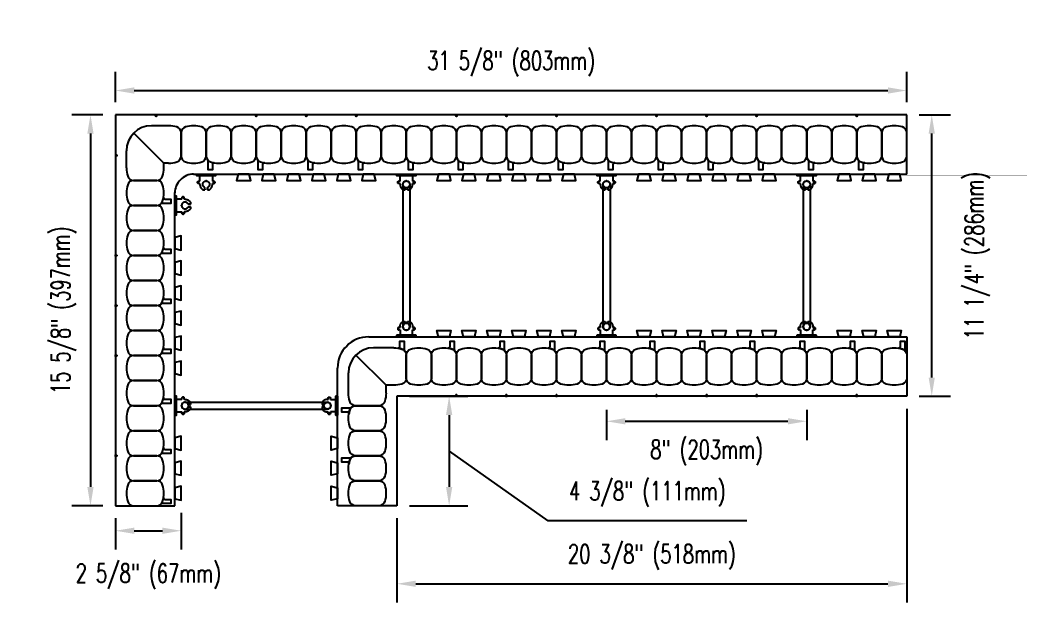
# Model space of a CAD drawing. Header units: inches. Extents: x 156.2 to 196.2, y 143 to 187.5.
# Drawn here: x 156.2 to 196.2, y 142.97 to 166.95 of the extents above; entities that cross this region are included whole.
import ezdxf

# ---------------------------------------------------------------- set-up
doc = ezdxf.new("R2010")
doc.units = ezdxf.units.IN
doc.header["$MEASUREMENT"] = 0
for name, color, linetype in [('line25', 2, 'Continuous'), ('LINE50', 5, 'Continuous'), ('LINE9', 9, 'Continuous'), ('TEXT', 4, 'Continuous')]:
    doc.layers.add(name, color=color, linetype=linetype)
doc.styles.add('DIM', font='romans.shx', dxfattribs={"width": 0.7})
doc.dimstyles.new('ext_8', dxfattribs={"dimscale": 8, "dimtxt": 0.09375, "dimasz": 0.09375, "dimexe": 0.09375, "dimexo": 0.0625, "dimgap": 0.0625, "dimtad": 1, "dimdec": 1, "dimzin": 3, "dimdsep": 46, "dimlunit": 4, "dimtxsty": 'DIM', "dimcen": 0.09, "dimdle": 0.09375, "dimclrt": 4, "dimadec": 0, "dimazin": 0, "dimtfac": 1, "dimtdec": 1, "dimtmove": 2, "dimatfit": 3, "dimfxl": 0, "dimfrac": 2, "dimtolj": 1, "dimtzin": 0, "dimarcsym": 0})

# ---------------------------------------------------------------- blocks, each defined once
blk = doc.blocks.new('WEB_CENTRE_TOP')
for p, q in [((-0.141, 5.688), (-0.141, 0)), ((0.141, 5.688), (0.141, 0))]:
    blk.add_line(p, q)
for centre in [(0, 5.688), (0, 0)]:
    blk.add_circle(centre, 0.141)
blk = doc.blocks.new('*D17')
at = {"layer": 'Defpoints', "color": 0}
for p in [(191.636, 164.132), (160.011, 163.163), (191.636, 163.163)]:
    blk.add_point(p, dxfattribs=at)
at = {"layer": 'TEXT', "color": 0, "lineweight": -2}
for p, q in [((160.011, 163.663), (160.011, 164.882)), ((191.636, 163.663), (191.636, 164.882)), ((160.761, 164.132), (190.886, 164.132))]:
    blk.add_line(p, q, dxfattribs=at)
at = {"layer": 'TEXT', "color": 0}
for points in [[(160.761, 164.257), (160.761, 164.007), (160.011, 164.132)], [(190.886, 164.257), (190.886, 164.007), (191.636, 164.132)]]:
    blk.add_solid(points, dxfattribs=at)
at = {"layer": 'TEXT', "color": 4, "insert": (175.824, 165.204), "char_height": 0.75, "attachment_point": 5, "style": 'DIM'}
blk.add_mtext('\\A1;31 5/8" (803mm)', dxfattribs=at)
blk = doc.blocks.new('*D16')
at = {"layer": 'Defpoints', "color": 0}
for p in [(179.636, 151.867), (187.636, 151.867), (187.636, 150.914)]:
    blk.add_point(p, dxfattribs=at)
at = {"layer": 'TEXT', "color": 0, "lineweight": -2}
for p, q in [((179.636, 151.367), (179.636, 150.164)), ((187.636, 151.367), (187.636, 150.164)), ((180.386, 150.914), (186.886, 150.914))]:
    blk.add_line(p, q, dxfattribs=at)
at = {"layer": 'TEXT', "color": 0}
for points in [[(180.386, 151.039), (180.386, 150.789), (179.636, 150.914)], [(186.886, 151.039), (186.886, 150.789), (187.636, 150.914)]]:
    blk.add_solid(points, dxfattribs=at)
at = {"layer": 'TEXT', "color": 4, "insert": (183.636, 149.664), "char_height": 0.75, "attachment_point": 5, "style": 'DIM'}
blk.add_mtext('\\A1;8" (203mm)', dxfattribs=at)
blk = doc.blocks.new('*D18')
at = {"layer": 'Defpoints', "color": 0}
for p in [(162.636, 147.757), (160.011, 147.538), (162.636, 146.54)]:
    blk.add_point(p, dxfattribs=at)
at = {"layer": 'TEXT', "color": 0, "lineweight": -2}
for p, q in [((162.636, 147.257), (162.636, 145.79)), ((160.011, 147.038), (160.011, 145.79)), ((160.761, 146.54), (161.886, 146.54))]:
    blk.add_line(p, q, dxfattribs=at)
at = {"layer": 'TEXT', "color": 0}
for points in [[(160.761, 146.665), (160.761, 146.415), (160.011, 146.54)], [(161.886, 146.665), (161.886, 146.415), (162.636, 146.54)]]:
    blk.add_solid(points, dxfattribs=at)
at = {"layer": 'TEXT', "color": 4, "insert": (161.324, 144.719), "char_height": 0.75, "attachment_point": 5, "style": 'DIM'}
blk.add_mtext('\\A1;2 5/8" (67mm) ', dxfattribs=at)
blk = doc.blocks.new('*D19')
at = {"layer": 'Defpoints', "color": 0}
for p in [(160.011, 163.163), (159.013, 147.538), (160.011, 147.538)]:
    blk.add_point(p, dxfattribs=at)
at = {"layer": 'TEXT', "color": 0, "lineweight": -2}
for p, q in [((159.511, 163.163), (158.263, 163.163)), ((159.013, 162.413), (159.013, 148.288)), ((159.511, 147.538), (158.263, 147.538))]:
    blk.add_line(p, q, dxfattribs=at)
at = {"layer": 'TEXT', "color": 0}
for points in [[(158.888, 162.413), (159.138, 162.413), (159.013, 163.163)], [(158.888, 148.288), (159.138, 148.288), (159.013, 147.538)]]:
    blk.add_solid(points, dxfattribs=at)
at = {"layer": 'TEXT', "color": 4, "insert": (157.942, 155.351), "char_height": 0.75, "attachment_point": 5, "rotation": 90, "style": 'DIM'}
blk.add_mtext('\\A1;15 5/8" (397mm)', dxfattribs=at)
blk = doc.blocks.new('*D20')
at = {"layer": 'Defpoints', "color": 0}
for p in [(191.636, 163.163), (192.635, 163.163), (191.636, 151.913)]:
    blk.add_point(p, dxfattribs=at)
at = {"layer": 'TEXT', "color": 0, "lineweight": -2}
for p, q in [((192.136, 163.163), (193.385, 163.163)), ((192.635, 152.663), (192.635, 162.413)), ((192.136, 151.913), (193.385, 151.913))]:
    blk.add_line(p, q, dxfattribs=at)
at = {"layer": 'TEXT', "color": 0}
for points in [[(192.51, 162.413), (192.76, 162.413), (192.635, 163.163)], [(192.51, 152.663), (192.76, 152.663), (192.635, 151.913)]]:
    blk.add_solid(points, dxfattribs=at)
at = {"layer": 'TEXT', "color": 4, "insert": (194.456, 157.538), "char_height": 0.75, "attachment_point": 5, "rotation": 90, "style": 'DIM'}
blk.add_mtext('\\A1;11 1/4" (286mm)', dxfattribs=at)
blk = doc.blocks.new('Connector')
blk.add_point((0.271, 0))
at = {"layer": 'LINE9'}
for p, q in [((0, 0.375), (0, -0.375)), ((0.062, -0.375), (0.062, 0.375)), ((0.281, 0.25), (0.062, 0.25))]:
    blk.add_line(p, q, dxfattribs=at)
for points, weights in [([(0.007, 0.375), (0.004, 0.375), (0, 0.375)], [1, 0.972587069138, 0.950305488115]), ([(0.327, 0.343), (0.308, 0.343), (0.281, 0.317), (0.281, 0.297)], [1, 0.85355339, 0.85355339, 1]), ([(0.328, 0.343), (0.327, 0.343), (0.327, 0.343)], [1, 0.70710678, 1]), ([(0.375, 0.297), (0.375, 0.317), (0.348, 0.343), (0.329, 0.343)], [1, 0.85355339, 0.85355339, 1]), ([(0.406, 0.25), (0.546, 0.25), (0.619, 0.131)], [0.958404415409, 0.794674173519, 0.864651571113]), ([(0.619, 0.052), (0.612, 0.049), (0.604, 0.049)], [0.83615024178, 0.892081430621, 1]), ([(0, -0.375), (0.004, -0.375), (0.007, -0.375)], [0.950305488115, 0.972587069138, 1]), ([(0.281, -0.297), (0.281, -0.317), (0.308, -0.343), (0.327, -0.343)], [1, 0.85355339, 0.85355339, 1]), ([(0.327, -0.343), (0.281, -0.343), (0.281, -0.297)], [1, 0.70710678, 1]), ([(0.329, -0.343), (0.348, -0.343), (0.375, -0.317), (0.375, -0.297)], [1, 0.85355339, 0.85355339, 1]), ([(0.375, -0.297), (0.375, -0.343), (0.329, -0.343)], [1, 0.70710678, 1]), ([(0.619, -0.131), (0.546, -0.25), (0.406, -0.25)], [0.864651574428, 0.794674169686, 0.958404415195]), ([(0.604, -0.049), (0.612, -0.049), (0.619, -0.052)], [1, 0.89208144177, 0.836150253337])]:
    blk.add_rational_spline(points, weights, degree=2, dxfattribs=at)
for points, degree in [([(0, 0.375), (0.002, 0.375), (0.005, 0.375), (0.007, 0.375)], 3), ([(0.007, 0.375), (0.021, 0.375), (0.051, 0.375), (0.062, 0.375), (0.062, 0.375)], 3), ([(0.281, 0.25), (0.281, 0.297)], 1), ([(0.327, 0.343), (0.327, 0.343), (0.328, 0.343), (0.328, 0.343)], 3), ([(0.328, 0.343), (0.329, 0.343), (0.329, 0.343), (0.329, 0.343)], 3), ([(0.375, 0.25), (0.375, 0.297)], 1), ([(0.406, 0.25), (0.375, 0.25)], 1), ([(0.406, 0.25), (0.406, 0.25)], 1), ([(0.406, 0.25), (0.406, 0.25)], 1), ([(0.406, 0.25), (0.406, 0.25)], 1), ([(0.406, 0.25), (0.406, 0.25)], 1), ([(0.406, 0.25), (0.406, 0.25)], 1), ([(0.406, 0.25), (0.406, 0.25)], 1), ([(0.406, 0.25), (0.406, 0.25)], 1), ([(0.406, 0.25), (0.406, 0.25)], 1), ([(0.406, 0.25), (0.406, 0.25)], 1), ([(0.406, 0.25), (0.406, 0.25)], 1), ([(0.406, 0.25), (0.406, 0.25)], 1), ([(0.406, 0.25), (0.406, 0.25)], 1), ([(0.406, 0.25), (0.406, 0.25)], 1), ([(0.406, 0.25), (0.406, 0.25)], 1), ([(0.406, 0.25), (0.406, 0.25)], 1), ([(0.406, 0.25), (0.406, 0.25)], 1), ([(0.406, 0.25), (0.406, 0.25)], 1), ([(0.406, 0.25), (0.406, 0.25)], 1), ([(0.406, 0.25), (0.406, 0.25)], 1), ([(0.406, 0.25), (0.406, 0.25)], 1), ([(0.406, 0.25), (0.406, 0.25)], 1), ([(0.406, 0.25), (0.406, 0.25)], 1), ([(0.406, 0.25), (0.406, 0.25)], 1), ([(0.406, 0.25), (0.406, 0.25)], 1), ([(0.604, 0.049), (0.532, 0.049)], 1), ([(0.532, 0.049), (0.532, 0.049)], 1), ([(0.532, 0.049), (0.532, 0.049)], 1), ([(0.532, 0.049), (0.532, 0.049)], 1), ([(0.532, 0.049), (0.532, 0.049)], 1), ([(0.532, 0.049), (0.532, 0.049)], 1), ([(0.532, 0.049), (0.532, 0.049)], 1), ([(0.532, 0.049), (0.532, 0.049)], 1), ([(0.532, 0.049), (0.532, 0.049)], 1), ([(0.532, 0.049), (0.532, 0.049)], 1), ([(0.532, 0.049), (0.532, 0.049)], 1), ([(0.604, 0.049), (0.609, 0.049), (0.614, 0.05), (0.619, 0.052)], 3), ([(0.604, 0.049), (0.604, 0.049)], 1), ([(0.604, 0.049), (0.604, 0.049)], 1), ([(0.604, 0.049), (0.604, 0.049)], 1), ([(0.604, 0.049), (0.604, 0.049)], 1), ([(0.619, 0.131), (0.619, 0.052)], 1), ([(0.619, 0.131), (0.619, 0.131)], 1), ([(0.619, 0.131), (0.619, 0.131)], 1), ([(0.619, 0.131), (0.619, 0.131)], 1), ([(0.619, 0.131), (0.619, 0.131)], 1), ([(0.007, -0.375), (0.005, -0.375), (0.002, -0.375), (0, -0.375)], 3), ([(0.062, -0.375), (0.062, -0.375), (0.051, -0.375), (0.021, -0.375), (0.007, -0.375)], 3), ([(0.062, -0.25), (0.281, -0.25)], 1), ([(0.281, -0.297), (0.281, -0.25)], 1), ([(0.281, -0.25), (0.281, -0.297)], 1), ([(0.328, -0.343), (0.328, -0.343), (0.327, -0.343), (0.327, -0.343)], 3), ([(0.329, -0.343), (0.329, -0.343), (0.329, -0.343), (0.328, -0.343)], 3), ([(0.375, -0.25), (0.375, -0.297)], 1), ([(0.375, -0.297), (0.375, -0.25)], 1), ([(0.406, -0.25), (0.375, -0.25)], 1), ([(0.406, -0.25), (0.406, -0.25)], 1), ([(0.406, -0.25), (0.406, -0.25)], 1), ([(0.406, -0.25), (0.406, -0.25)], 1), ([(0.406, -0.25), (0.406, -0.25)], 1), ([(0.406, -0.25), (0.406, -0.25)], 1), ([(0.406, -0.25), (0.406, -0.25)], 1), ([(0.406, -0.25), (0.406, -0.25)], 1), ([(0.406, -0.25), (0.406, -0.25)], 1), ([(0.406, -0.25), (0.406, -0.25)], 1), ([(0.406, -0.25), (0.406, -0.25)], 1), ([(0.406, -0.25), (0.406, -0.25)], 1), ([(0.532, -0.049), (0.604, -0.049)], 1), ([(0.604, -0.049), (0.58, -0.049), (0.556, -0.049), (0.532, -0.049)], 3), ([(0.532, -0.049), (0.532, -0.049)], 1), ([(0.532, -0.049), (0.532, -0.049)], 1), ([(0.532, -0.049), (0.532, -0.049)], 1), ([(0.532, -0.049), (0.532, -0.049)], 1), ([(0.619, -0.052), (0.614, -0.05), (0.609, -0.049), (0.604, -0.049)], 3), ([(0.604, -0.049), (0.604, -0.049)], 1), ([(0.604, -0.049), (0.604, -0.049)], 1), ([(0.604, -0.049), (0.604, -0.049)], 1), ([(0.604, -0.049), (0.604, -0.049)], 1), ([(0.604, -0.049), (0.604, -0.049)], 1), ([(0.604, -0.049), (0.604, -0.049)], 1), ([(0.604, -0.049), (0.604, -0.049)], 1), ([(0.604, -0.049), (0.604, -0.049)], 1), ([(0.619, -0.052), (0.619, -0.131)], 1), ([(0.619, -0.131), (0.619, -0.131)], 1), ([(0.619, -0.131), (0.619, -0.131)], 1), ([(0.619, -0.131), (0.619, -0.131)], 1), ([(0.619, -0.131), (0.619, -0.131)], 1)]:
    blk.add_open_spline(points, degree=degree, dxfattribs=at)
for points, weights, knots in [([(0.062, 0.375), (0.062, 0.375), (0.046, 0.375), (0.03, 0.375), (0.007, 0.375)], [0.868718858569, 0.861102746415, 1, 0.861102734288, 0.868718859898], [0, 0, 0, 0.5, 0.5, 1, 1, 1]), ([(0.532, 0.049), (0.472, 0.203), (0.333, 0.113), (0.157, 0), (0.333, -0.113), (0.472, -0.203), (0.532, -0.049)], [0.899508922286, 0.599718215298, 1, 0.54226024, 1, 0.599718224335, 0.899508908749], [0, 0, 0, 0.318112, 0.318112, 0.681888, 0.681888, 1, 1, 1]), ([(0.007, -0.375), (0.03, -0.375), (0.046, -0.375), (0.062, -0.375), (0.062, -0.375)], [0.868718859319, 0.861102739573, 1, 0.861102742958, 0.868718858948], [0, 0, 0, 0.5, 0.5, 1, 1, 1])]:
    blk.add_rational_spline(points, weights, degree=2, knots=knots, dxfattribs=at)
blk = doc.blocks.new('*D22')
at = {"layer": 'Defpoints', "color": 0}
for p in [(191.636, 151.913), (171.261, 147.538), (191.636, 144.42)]:
    blk.add_point(p, dxfattribs=at)
at = {"layer": 'TEXT', "color": 0, "lineweight": -2}
for p, q in [((191.636, 151.413), (191.636, 143.67)), ((171.261, 147.038), (171.261, 143.67)), ((172.011, 144.42), (190.886, 144.42))]:
    blk.add_line(p, q, dxfattribs=at)
at = {"layer": 'TEXT', "color": 0}
for points in [[(172.011, 144.545), (172.011, 144.295), (171.261, 144.42)], [(190.886, 144.545), (190.886, 144.295), (191.636, 144.42)]]:
    blk.add_solid(points, dxfattribs=at)
at = {"layer": 'TEXT', "color": 4, "insert": (181.449, 145.491), "char_height": 0.75, "attachment_point": 5, "style": 'DIM'}
blk.add_mtext('\\A1;20 3/8" (518mm)', dxfattribs=at)

msp = doc.modelspace()

# ---------------------------------------------------------------- linework, layer by layer
at = {"layer": 'line25'}
for p, q in [((163.136, 160.788), (191.636, 160.788)), ((162.386, 147.538), (162.386, 160.058)), ((170.136, 154.288), (191.636, 154.288)), ((168.886, 147.538), (168.886, 153.038))]:
    msp.add_line(p, q, dxfattribs=at)
for points in [[(164.917, 160.788), (164.855, 160.538), (165.417, 160.538), (165.355, 160.788)], [(165.917, 160.788), (165.855, 160.538), (166.417, 160.538), (166.355, 160.788)], [(166.917, 160.788), (166.855, 160.538), (167.417, 160.538), (167.355, 160.788)], [(167.917, 160.788), (167.855, 160.538), (168.417, 160.538), (168.355, 160.788)], [(168.917, 160.788), (168.855, 160.538), (169.417, 160.538), (169.355, 160.788)], [(169.917, 160.788), (169.855, 160.538), (170.417, 160.538), (170.355, 160.788)], [(172.917, 160.788), (172.855, 160.538), (173.417, 160.538), (173.355, 160.788)], [(173.917, 160.788), (173.855, 160.538), (174.417, 160.538), (174.355, 160.788)], [(174.917, 160.788), (174.855, 160.538), (175.417, 160.538), (175.355, 160.788)], [(175.917, 160.788), (175.855, 160.538), (176.417, 160.538), (176.355, 160.788)], [(176.917, 160.788), (176.855, 160.538), (177.417, 160.538), (177.355, 160.788)], [(177.917, 160.788), (177.855, 160.538), (178.417, 160.538), (178.355, 160.788)], [(180.917, 160.788), (180.855, 160.538), (181.417, 160.538), (181.355, 160.788)], [(181.917, 160.788), (181.855, 160.538), (182.417, 160.538), (182.355, 160.788)], [(182.917, 160.788), (182.855, 160.538), (183.417, 160.538), (183.355, 160.788)], [(183.917, 160.788), (183.855, 160.538), (184.417, 160.538), (184.355, 160.788)], [(184.917, 160.788), (184.855, 160.538), (185.417, 160.538), (185.355, 160.788)], [(185.917, 160.788), (185.855, 160.538), (186.417, 160.538), (186.355, 160.788)], [(188.917, 160.788), (188.855, 160.538), (189.417, 160.538), (189.355, 160.788)], [(189.917, 160.788), (189.855, 160.538), (190.417, 160.538), (190.355, 160.788)], [(190.917, 160.788), (190.855, 160.538), (191.417, 160.538), (191.355, 160.788)], [(162.386, 157.82), (162.636, 157.757), (162.636, 158.32), (162.386, 158.257)], [(162.386, 156.82), (162.636, 156.757), (162.636, 157.32), (162.386, 157.257)], [(162.386, 155.82), (162.636, 155.757), (162.636, 156.32), (162.386, 156.257)], [(162.386, 154.82), (162.636, 154.757), (162.636, 155.32), (162.386, 155.257)], [(172.917, 154.288), (172.855, 154.538), (173.417, 154.538), (173.355, 154.288)], [(173.917, 154.288), (173.855, 154.538), (174.417, 154.538), (174.355, 154.288)], [(174.917, 154.288), (174.855, 154.538), (175.417, 154.538), (175.355, 154.288)], [(175.917, 154.288), (175.855, 154.538), (176.417, 154.538), (176.355, 154.288)], [(176.917, 154.288), (176.855, 154.538), (177.417, 154.538), (177.355, 154.288)], [(177.917, 154.288), (177.855, 154.538), (178.417, 154.538), (178.355, 154.288)], [(180.917, 154.288), (180.855, 154.538), (181.417, 154.538), (181.355, 154.288)], [(181.917, 154.288), (181.855, 154.538), (182.417, 154.538), (182.355, 154.288)], [(182.917, 154.288), (182.855, 154.538), (183.417, 154.538), (183.355, 154.288)], [(183.917, 154.288), (183.855, 154.538), (184.417, 154.538), (184.355, 154.288)], [(184.917, 154.288), (184.855, 154.538), (185.417, 154.538), (185.355, 154.288)], [(185.917, 154.288), (185.855, 154.538), (186.417, 154.538), (186.355, 154.288)], [(188.917, 154.288), (188.855, 154.538), (189.417, 154.538), (189.355, 154.288)], [(189.917, 154.288), (189.855, 154.538), (190.417, 154.538), (190.355, 154.288)], [(190.917, 154.288), (190.855, 154.538), (191.417, 154.538), (191.355, 154.288)], [(162.386, 153.82), (162.636, 153.757), (162.636, 154.32), (162.386, 154.257)], [(162.386, 152.82), (162.636, 152.757), (162.636, 153.32), (162.386, 153.257)], [(162.386, 149.82), (162.636, 149.757), (162.636, 150.32), (162.386, 150.257)], [(168.886, 149.82), (168.636, 149.757), (168.636, 150.32), (168.886, 150.257)], [(162.386, 148.82), (162.636, 148.757), (162.636, 149.32), (162.386, 149.257)], [(168.886, 148.82), (168.636, 148.757), (168.636, 149.32), (168.886, 149.257)], [(162.386, 147.82), (162.636, 147.757), (162.636, 148.32), (162.386, 148.257)], [(168.886, 147.82), (168.636, 147.757), (168.636, 148.32), (168.886, 148.257)]]:
    msp.add_lwpolyline(points, close=True, dxfattribs=at)
for centre, radius, start in [((163.136, 160.038), 0.75, 89.9807), ((170.136, 153.038), 1.25, 90)]:
    msp.add_arc(centre, radius, start, 180, dxfattribs=at)
at = {"layer": 'LINE50'}
for p, q in [((191.636, 163.163), (160.011, 163.163)), ((160.011, 163.163), (160.011, 147.538)), ((191.636, 160.788), (191.636, 163.163)), ((191.636, 154.288), (191.636, 151.913)), ((191.636, 151.913), (171.261, 151.913)), ((171.261, 151.913), (171.261, 147.538)), ((160.011, 147.538), (162.386, 147.538)), ((171.261, 147.538), (168.886, 147.538))]:
    msp.add_line(p, q, dxfattribs=at)
at = {"layer": 'LINE9'}
for p, q in [((161.949, 161.226), (160.741, 162.433)), ((162.136, 162.726), (161.449, 162.726)), ((160.449, 161.038), (160.449, 161.726)), ((161.949, 161.038), (161.949, 161.226)), ((162.136, 161.226), (161.949, 161.226)), ((171.136, 153.851), (170.324, 153.851)), ((170.824, 152.351), (169.616, 153.558)), ((169.324, 152.038), (169.324, 152.851)), ((171.136, 152.351), (170.824, 152.351)), ((170.824, 152.038), (170.824, 152.351))]:
    msp.add_line(p, q, dxfattribs=at)
for points in [[(161.667, 163.163), (161.636, 163.099), (161.605, 163.163)], [(165.667, 163.163), (165.636, 163.099), (165.605, 163.163)], [(167.667, 163.163), (167.636, 163.099), (167.605, 163.163)], [(169.667, 163.163), (169.636, 163.099), (169.605, 163.163)], [(173.667, 163.163), (173.636, 163.099), (173.605, 163.163)], [(175.667, 163.163), (175.636, 163.099), (175.605, 163.163)], [(177.667, 163.163), (177.636, 163.099), (177.605, 163.163)], [(181.667, 163.163), (181.636, 163.099), (181.605, 163.163)], [(183.667, 163.163), (183.636, 163.099), (183.605, 163.163)], [(185.667, 163.163), (185.636, 163.099), (185.605, 163.163)], [(189.667, 163.163), (189.636, 163.099), (189.605, 163.163)], [(160.011, 161.507), (160.076, 161.538), (160.011, 161.57)], [(160.011, 157.57), (160.076, 157.538), (160.011, 157.507)], [(160.011, 155.57), (160.076, 155.538), (160.011, 155.507)], [(160.011, 153.57), (160.076, 153.538), (160.011, 153.507)], [(173.667, 151.913), (173.636, 151.978), (173.605, 151.913)], [(175.667, 151.913), (175.636, 151.978), (175.605, 151.913)], [(177.667, 151.913), (177.636, 151.978), (177.605, 151.913)], [(181.667, 151.913), (181.636, 151.978), (181.605, 151.913)], [(183.667, 151.913), (183.636, 151.978), (183.605, 151.913)], [(185.667, 151.913), (185.636, 151.978), (185.605, 151.913)], [(189.667, 151.913), (189.636, 151.978), (189.605, 151.913)], [(160.011, 149.57), (160.076, 149.538), (160.011, 149.507)]]:
    msp.add_lwpolyline(points, close=True, dxfattribs=at)
for points in [[(162.136, 161.226, 0.078351), (162.463, 161.278, 0.325305), (162.636, 161.515), (162.636, 162.437, 0.325305), (162.463, 162.674, 0.078351), (162.136, 162.726, 0.325305)], [(160.449, 161.038, 0.078351), (160.5, 160.712, 0.325305), (160.738, 160.538), (161.659, 160.538, 0.325305), (161.897, 160.712, 0.157671)], [(161.897, 160.712, 0.078351), (161.949, 161.038, 0.325305)], [(171.136, 153.851, -0.078351), (171.463, 153.799, -0.325305), (171.636, 153.562), (171.636, 152.64, -0.325305), (171.463, 152.403, -0.078351), (171.136, 152.351, -0.325305)], [(169.375, 151.712, -0.078351), (169.324, 152.038, -0.325305)], [(170.824, 152.038, -0.078351), (170.772, 151.712, -0.325305), (170.534, 151.538), (169.613, 151.538, -0.325305), (169.375, 151.712, -0.157671)]]:
    msp.add_lwpolyline(points, format="xyb", dxfattribs=at)
for points in [[(162.809, 161.278, 0.157671), (163.463, 161.278, 0.325305), (163.636, 161.515), (163.636, 162.437, 0.325305), (163.463, 162.674, 0.157671), (162.809, 162.674, 0.325305), (162.636, 162.437), (162.636, 161.515, 0.325305)], [(163.809, 161.278, 0.157671), (164.463, 161.278, 0.325305), (164.636, 161.515), (164.636, 162.437, 0.325305), (164.463, 162.674, 0.157671), (163.809, 162.674, 0.325305), (163.636, 162.437), (163.636, 161.515, 0.325305)], [(164.809, 161.278, 0.157671), (165.463, 161.278, 0.325305), (165.636, 161.515), (165.636, 162.437, 0.325305), (165.463, 162.674, 0.157671), (164.809, 162.674, 0.325305), (164.636, 162.437), (164.636, 161.515, 0.325305)], [(165.809, 161.278, 0.157671), (166.463, 161.278, 0.325305), (166.636, 161.515), (166.636, 162.437, 0.325305), (166.463, 162.674, 0.157671), (165.809, 162.674, 0.325305), (165.636, 162.437), (165.636, 161.515, 0.325305)], [(166.809, 161.278, 0.157671), (167.463, 161.278, 0.325305), (167.636, 161.515), (167.636, 162.437, 0.325305), (167.463, 162.674, 0.157671), (166.809, 162.674, 0.325305), (166.636, 162.437), (166.636, 161.515, 0.325305)], [(167.809, 161.278, 0.157671), (168.463, 161.278, 0.325305), (168.636, 161.515), (168.636, 162.437, 0.325305), (168.463, 162.674, 0.157671), (167.809, 162.674, 0.325305), (167.636, 162.437), (167.636, 161.515, 0.325305)], [(168.809, 161.278, 0.157671), (169.463, 161.278, 0.325305), (169.636, 161.515), (169.636, 162.437, 0.325305), (169.463, 162.674, 0.157671), (168.809, 162.674, 0.325305), (168.636, 162.437), (168.636, 161.515, 0.325305)], [(169.809, 161.278, 0.157671), (170.463, 161.278, 0.325305), (170.636, 161.515), (170.636, 162.437, 0.325305), (170.463, 162.674, 0.157671), (169.809, 162.674, 0.325305), (169.636, 162.437), (169.636, 161.515, 0.325305)], [(170.809, 161.278, 0.157671), (171.463, 161.278, 0.325305), (171.636, 161.515), (171.636, 162.437, 0.325305), (171.463, 162.674, 0.157671), (170.809, 162.674, 0.325305), (170.636, 162.437), (170.636, 161.515, 0.325305)], [(171.809, 161.278, 0.157671), (172.463, 161.278, 0.325305), (172.636, 161.515), (172.636, 162.437, 0.325305), (172.463, 162.674, 0.157671), (171.809, 162.674, 0.325305), (171.636, 162.437), (171.636, 161.515, 0.325305)], [(172.809, 161.278, 0.157671), (173.463, 161.278, 0.325305), (173.636, 161.515), (173.636, 162.437, 0.325305), (173.463, 162.674, 0.157671), (172.809, 162.674, 0.325305), (172.636, 162.437), (172.636, 161.515, 0.325305)], [(173.809, 161.278, 0.157671), (174.463, 161.278, 0.325305), (174.636, 161.515), (174.636, 162.437, 0.325305), (174.463, 162.674, 0.157671), (173.809, 162.674, 0.325305), (173.636, 162.437), (173.636, 161.515, 0.325305)], [(174.809, 161.278, 0.157671), (175.463, 161.278, 0.325305), (175.636, 161.515), (175.636, 162.437, 0.325305), (175.463, 162.674, 0.157671), (174.809, 162.674, 0.325305), (174.636, 162.437), (174.636, 161.515, 0.325305)], [(175.809, 161.278, 0.157671), (176.463, 161.278, 0.325305), (176.636, 161.515), (176.636, 162.437, 0.325305), (176.463, 162.674, 0.157671), (175.809, 162.674, 0.325305), (175.636, 162.437), (175.636, 161.515, 0.325305)], [(176.809, 161.278, 0.157671), (177.463, 161.278, 0.325305), (177.636, 161.515), (177.636, 162.437, 0.325305), (177.463, 162.674, 0.157671), (176.809, 162.674, 0.325305), (176.636, 162.437), (176.636, 161.515, 0.325305)], [(177.809, 161.278, 0.157671), (178.463, 161.278, 0.325305), (178.636, 161.515), (178.636, 162.437, 0.325305), (178.463, 162.674, 0.157671), (177.809, 162.674, 0.325305), (177.636, 162.437), (177.636, 161.515, 0.325305)], [(178.809, 161.278, 0.157671), (179.463, 161.278, 0.325305), (179.636, 161.515), (179.636, 162.437, 0.325305), (179.463, 162.674, 0.157671), (178.809, 162.674, 0.325305), (178.636, 162.437), (178.636, 161.515, 0.325305)], [(179.809, 161.278, 0.157671), (180.463, 161.278, 0.325305), (180.636, 161.515), (180.636, 162.437, 0.325305), (180.463, 162.674, 0.157671), (179.809, 162.674, 0.325305), (179.636, 162.437), (179.636, 161.515, 0.325305)], [(180.809, 161.278, 0.157671), (181.463, 161.278, 0.325305), (181.636, 161.515), (181.636, 162.437, 0.325305), (181.463, 162.674, 0.157671), (180.809, 162.674, 0.325305), (180.636, 162.437), (180.636, 161.515, 0.325305)], [(181.809, 161.278, 0.157671), (182.463, 161.278, 0.325305), (182.636, 161.515), (182.636, 162.437, 0.325305), (182.463, 162.674, 0.157671), (181.809, 162.674, 0.325305), (181.636, 162.437), (181.636, 161.515, 0.325305)], [(182.809, 161.278, 0.157671), (183.463, 161.278, 0.325305), (183.636, 161.515), (183.636, 162.437, 0.325305), (183.463, 162.674, 0.157671), (182.809, 162.674, 0.325305), (182.636, 162.437), (182.636, 161.515, 0.325305)], [(183.809, 161.278, 0.157671), (184.463, 161.278, 0.325305), (184.636, 161.515), (184.636, 162.437, 0.325305), (184.463, 162.674, 0.157671), (183.809, 162.674, 0.325305), (183.636, 162.437), (183.636, 161.515, 0.325305)], [(184.809, 161.278, 0.157671), (185.463, 161.278, 0.325305), (185.636, 161.515), (185.636, 162.437, 0.325305), (185.463, 162.674, 0.157671), (184.809, 162.674, 0.325305), (184.636, 162.437), (184.636, 161.515, 0.325305)], [(185.809, 161.278, 0.157671), (186.463, 161.278, 0.325305), (186.636, 161.515), (186.636, 162.437, 0.325305), (186.463, 162.674, 0.157671), (185.809, 162.674, 0.325305), (185.636, 162.437), (185.636, 161.515, 0.325305)], [(186.809, 161.278, 0.157671), (187.463, 161.278, 0.325305), (187.636, 161.515), (187.636, 162.437, 0.325305), (187.463, 162.674, 0.157671), (186.809, 162.674, 0.325305), (186.636, 162.437), (186.636, 161.515, 0.325305)], [(187.809, 161.278, 0.157671), (188.463, 161.278, 0.325305), (188.636, 161.515), (188.636, 162.437, 0.325305), (188.463, 162.674, 0.157671), (187.809, 162.674, 0.325305), (187.636, 162.437), (187.636, 161.515, 0.325305)], [(188.809, 161.278, 0.157671), (189.463, 161.278, 0.325305), (189.636, 161.515), (189.636, 162.437, 0.325305), (189.463, 162.674, 0.157671), (188.809, 162.674, 0.325305), (188.636, 162.437), (188.636, 161.515, 0.325305)], [(189.809, 161.278, 0.157671), (190.463, 161.278, 0.325305), (190.636, 161.515), (190.636, 162.437, 0.325305), (190.463, 162.674, 0.157671), (189.809, 162.674, 0.325305), (189.636, 162.437), (189.636, 161.515, 0.325305)], [(190.809, 161.278, 0.157671), (191.463, 161.278, 0.325305), (191.636, 161.515), (191.636, 162.437, 0.325305), (191.463, 162.674, 0.157671), (190.809, 162.674, 0.325305), (190.636, 162.437), (190.636, 161.515, 0.325305)], [(163.809, 161.278, 0.037267), (163.963, 161.24, 0.463036), (163.89, 161.179), (163.89, 160.957), (163.719, 160.957), (163.719, 161.303, 0.189002), (163.703, 161.346, 0.128407)], [(165.809, 161.278, 0.037267), (165.963, 161.24, 0.463036), (165.89, 161.179), (165.89, 160.957), (165.719, 160.957), (165.719, 161.303, 0.189002), (165.703, 161.346, 0.128407)], [(167.809, 161.278, 0.037267), (167.963, 161.24, 0.463036), (167.89, 161.179), (167.89, 160.957), (167.719, 160.957), (167.719, 161.303, 0.189002), (167.703, 161.346, 0.128407)], [(169.809, 161.278, 0.037267), (169.963, 161.24, 0.463036), (169.89, 161.179), (169.89, 160.957), (169.719, 160.957), (169.719, 161.303, 0.189002), (169.703, 161.346, 0.128407)], [(171.809, 161.278, 0.037267), (171.963, 161.24, 0.463036), (171.89, 161.179), (171.89, 160.957), (171.719, 160.957), (171.719, 161.303, 0.189002), (171.703, 161.346, 0.128407)], [(173.809, 161.278, 0.037267), (173.963, 161.24, 0.463036), (173.89, 161.179), (173.89, 160.957), (173.719, 160.957), (173.719, 161.303, 0.189002), (173.703, 161.346, 0.128407)], [(175.809, 161.278, 0.037267), (175.963, 161.24, 0.463036), (175.89, 161.179), (175.89, 160.957), (175.719, 160.957), (175.719, 161.303, 0.189002), (175.703, 161.346, 0.128407)], [(177.809, 161.278, 0.037267), (177.963, 161.24, 0.463036), (177.89, 161.179), (177.89, 160.957), (177.719, 160.957), (177.719, 161.303, 0.189002), (177.703, 161.346, 0.128407)], [(179.809, 161.278, 0.037267), (179.963, 161.24, 0.463036), (179.89, 161.179), (179.89, 160.957), (179.719, 160.957), (179.719, 161.303, 0.189002), (179.703, 161.346, 0.128407)], [(181.809, 161.278, 0.037267), (181.963, 161.24, 0.463036), (181.89, 161.179), (181.89, 160.957), (181.719, 160.957), (181.719, 161.303, 0.189002), (181.703, 161.346, 0.128407)], [(183.809, 161.278, 0.037267), (183.963, 161.24, 0.463036), (183.89, 161.179), (183.89, 160.957), (183.719, 160.957), (183.719, 161.303, 0.189002), (183.703, 161.346, 0.128407)], [(185.809, 161.278, 0.037267), (185.963, 161.24, 0.463036), (185.89, 161.179), (185.89, 160.957), (185.719, 160.957), (185.719, 161.303, 0.189002), (185.703, 161.346, 0.128407)], [(187.809, 161.278, 0.037267), (187.963, 161.24, 0.463036), (187.89, 161.179), (187.89, 160.957), (187.719, 160.957), (187.719, 161.303, 0.189002), (187.703, 161.346, 0.128407)], [(189.809, 161.278, 0.037267), (189.963, 161.24, 0.463036), (189.89, 161.179), (189.89, 160.957), (189.719, 160.957), (189.719, 161.303, 0.189002), (189.703, 161.346, 0.128407)], [(161.897, 159.712, 0.157671), (161.897, 160.365, 0.325305), (161.659, 160.538), (160.738, 160.538, 0.325305), (160.5, 160.365, 0.157671), (160.5, 159.712, 0.325305), (160.738, 159.538), (161.659, 159.538, 0.325305)], [(161.897, 159.712, 0.037267), (161.934, 159.865, 0.463036), (161.996, 159.793), (162.218, 159.793), (162.218, 159.622), (161.872, 159.622, 0.189002), (161.829, 159.605, 0.128407)], [(161.897, 158.712, 0.157671), (161.897, 159.365, 0.325305), (161.659, 159.538), (160.738, 159.538, 0.325305), (160.5, 159.365, 0.157671), (160.5, 158.712, 0.325305), (160.738, 158.538), (161.659, 158.538, 0.325305)], [(161.897, 157.712, 0.157671), (161.897, 158.365, 0.325305), (161.659, 158.538), (160.738, 158.538, 0.325305), (160.5, 158.365, 0.157671), (160.5, 157.712, 0.325305), (160.738, 157.538), (161.659, 157.538, 0.325305)], [(161.897, 157.712, 0.037267), (161.934, 157.865, 0.463036), (161.996, 157.793), (162.218, 157.793), (162.218, 157.622), (161.872, 157.622, 0.189002), (161.829, 157.605, 0.128407)], [(161.897, 156.712, 0.157671), (161.897, 157.365, 0.325305), (161.659, 157.538), (160.738, 157.538, 0.325305), (160.5, 157.365, 0.157671), (160.5, 156.712, 0.325305), (160.738, 156.538), (161.659, 156.538, 0.325305)], [(161.897, 155.712, 0.157671), (161.897, 156.365, 0.325305), (161.659, 156.538), (160.738, 156.538, 0.325305), (160.5, 156.365, 0.157671), (160.5, 155.712, 0.325305), (160.738, 155.538), (161.659, 155.538, 0.325305)], [(161.897, 155.712, 0.037267), (161.934, 155.865, 0.463036), (161.996, 155.793), (162.218, 155.793), (162.218, 155.622), (161.872, 155.622, 0.189002), (161.829, 155.605, 0.128407)], [(161.897, 154.712, 0.157671), (161.897, 155.365, 0.325305), (161.659, 155.538), (160.738, 155.538, 0.325305), (160.5, 155.365, 0.157671), (160.5, 154.712, 0.325305), (160.738, 154.538), (161.659, 154.538, 0.325305)], [(161.897, 153.712, 0.157671), (161.897, 154.365, 0.325305), (161.659, 154.538), (160.738, 154.538, 0.325305), (160.5, 154.365, 0.157671), (160.5, 153.712, 0.325305), (160.738, 153.538), (161.659, 153.538, 0.325305)], [(171.463, 153.799, 0.037267), (171.309, 153.837, 0.463036), (171.382, 153.898), (171.382, 154.12), (171.553, 154.12), (171.553, 153.774, 0.189002), (171.569, 153.731, 0.128407)], [(173.463, 153.799, 0.037267), (173.309, 153.837, 0.463036), (173.382, 153.898), (173.382, 154.12), (173.553, 154.12), (173.553, 153.774, 0.189002), (173.569, 153.731, 0.128407)], [(175.463, 153.799, 0.037267), (175.309, 153.837, 0.463036), (175.382, 153.898), (175.382, 154.12), (175.553, 154.12), (175.553, 153.774, 0.189002), (175.569, 153.731, 0.128407)], [(177.463, 153.799, 0.037267), (177.309, 153.837, 0.463036), (177.382, 153.898), (177.382, 154.12), (177.553, 154.12), (177.553, 153.774, 0.189002), (177.569, 153.731, 0.128407)], [(179.463, 153.799, 0.037267), (179.309, 153.837, 0.463036), (179.382, 153.898), (179.382, 154.12), (179.553, 154.12), (179.553, 153.774, 0.189002), (179.569, 153.731, 0.128407)], [(181.463, 153.799, 0.037267), (181.309, 153.837, 0.463036), (181.382, 153.898), (181.382, 154.12), (181.553, 154.12), (181.553, 153.774, 0.189002), (181.569, 153.731, 0.128407)], [(183.463, 153.799, 0.037267), (183.309, 153.837, 0.463036), (183.382, 153.898), (183.382, 154.12), (183.553, 154.12), (183.553, 153.774, 0.189002), (183.569, 153.731, 0.128407)], [(185.463, 153.799, 0.037267), (185.309, 153.837, 0.463036), (185.382, 153.898), (185.382, 154.12), (185.553, 154.12), (185.553, 153.774, 0.189002), (185.569, 153.731, 0.128407)], [(187.463, 153.799, 0.037267), (187.309, 153.837, 0.463036), (187.382, 153.898), (187.382, 154.12), (187.553, 154.12), (187.553, 153.774, 0.189002), (187.569, 153.731, 0.128407)], [(189.463, 153.799, 0.037267), (189.309, 153.837, 0.463036), (189.382, 153.898), (189.382, 154.12), (189.553, 154.12), (189.553, 153.774, 0.189002), (189.569, 153.731, 0.128407)], [(191.463, 153.799, 0.037267), (191.309, 153.837, 0.463036), (191.382, 153.898), (191.382, 154.12), (191.553, 154.12), (191.553, 153.774, 0.189002), (191.569, 153.731, 0.128407)], [(161.897, 153.712, 0.037267), (161.934, 153.865, 0.463036), (161.996, 153.793), (162.218, 153.793), (162.218, 153.622), (161.872, 153.622, 0.189002), (161.829, 153.605, 0.128407)], [(171.809, 153.799, -0.157671), (172.463, 153.799, -0.325305), (172.636, 153.562), (172.636, 152.64, -0.325305), (172.463, 152.403, -0.157671), (171.809, 152.403, -0.325305), (171.636, 152.64), (171.636, 153.562, -0.325305)], [(172.809, 153.799, -0.157671), (173.463, 153.799, -0.325305), (173.636, 153.562), (173.636, 152.64, -0.325305), (173.463, 152.403, -0.157671), (172.809, 152.403, -0.325305), (172.636, 152.64), (172.636, 153.562, -0.325305)], [(173.809, 153.799, -0.157671), (174.463, 153.799, -0.325305), (174.636, 153.562), (174.636, 152.64, -0.325305), (174.463, 152.403, -0.157671), (173.809, 152.403, -0.325305), (173.636, 152.64), (173.636, 153.562, -0.325305)], [(174.809, 153.799, -0.157671), (175.463, 153.799, -0.325305), (175.636, 153.562), (175.636, 152.64, -0.325305), (175.463, 152.403, -0.157671), (174.809, 152.403, -0.325305), (174.636, 152.64), (174.636, 153.562, -0.325305)], [(175.809, 153.799, -0.157671), (176.463, 153.799, -0.325305), (176.636, 153.562), (176.636, 152.64, -0.325305), (176.463, 152.403, -0.157671), (175.809, 152.403, -0.325305), (175.636, 152.64), (175.636, 153.562, -0.325305)], [(176.809, 153.799, -0.157671), (177.463, 153.799, -0.325305), (177.636, 153.562), (177.636, 152.64, -0.325305), (177.463, 152.403, -0.157671), (176.809, 152.403, -0.325305), (176.636, 152.64), (176.636, 153.562, -0.325305)], [(177.809, 153.799, -0.157671), (178.463, 153.799, -0.325305), (178.636, 153.562), (178.636, 152.64, -0.325305), (178.463, 152.403, -0.157671), (177.809, 152.403, -0.325305), (177.636, 152.64), (177.636, 153.562, -0.325305)], [(178.809, 153.799, -0.157671), (179.463, 153.799, -0.325305), (179.636, 153.562), (179.636, 152.64, -0.325305), (179.463, 152.403, -0.157671), (178.809, 152.403, -0.325305), (178.636, 152.64), (178.636, 153.562, -0.325305)], [(179.809, 153.799, -0.157671), (180.463, 153.799, -0.325305), (180.636, 153.562), (180.636, 152.64, -0.325305), (180.463, 152.403, -0.157671), (179.809, 152.403, -0.325305), (179.636, 152.64), (179.636, 153.562, -0.325305)], [(180.809, 153.799, -0.157671), (181.463, 153.799, -0.325305), (181.636, 153.562), (181.636, 152.64, -0.325305), (181.463, 152.403, -0.157671), (180.809, 152.403, -0.325305), (180.636, 152.64), (180.636, 153.562, -0.325305)], [(181.809, 153.799, -0.157671), (182.463, 153.799, -0.325305), (182.636, 153.562), (182.636, 152.64, -0.325305), (182.463, 152.403, -0.157671), (181.809, 152.403, -0.325305), (181.636, 152.64), (181.636, 153.562, -0.325305)], [(182.809, 153.799, -0.157671), (183.463, 153.799, -0.325305), (183.636, 153.562), (183.636, 152.64, -0.325305), (183.463, 152.403, -0.157671), (182.809, 152.403, -0.325305), (182.636, 152.64), (182.636, 153.562, -0.325305)], [(183.809, 153.799, -0.157671), (184.463, 153.799, -0.325305), (184.636, 153.562), (184.636, 152.64, -0.325305), (184.463, 152.403, -0.157671), (183.809, 152.403, -0.325305), (183.636, 152.64), (183.636, 153.562, -0.325305)], [(184.809, 153.799, -0.157671), (185.463, 153.799, -0.325305), (185.636, 153.562), (185.636, 152.64, -0.325305), (185.463, 152.403, -0.157671), (184.809, 152.403, -0.325305), (184.636, 152.64), (184.636, 153.562, -0.325305)], [(185.809, 153.799, -0.157671), (186.463, 153.799, -0.325305), (186.636, 153.562), (186.636, 152.64, -0.325305), (186.463, 152.403, -0.157671), (185.809, 152.403, -0.325305), (185.636, 152.64), (185.636, 153.562, -0.325305)], [(186.809, 153.799, -0.157671), (187.463, 153.799, -0.325305), (187.636, 153.562), (187.636, 152.64, -0.325305), (187.463, 152.403, -0.157671), (186.809, 152.403, -0.325305), (186.636, 152.64), (186.636, 153.562, -0.325305)], [(187.809, 153.799, -0.157671), (188.463, 153.799, -0.325305), (188.636, 153.562), (188.636, 152.64, -0.325305), (188.463, 152.403, -0.157671), (187.809, 152.403, -0.325305), (187.636, 152.64), (187.636, 153.562, -0.325305)], [(188.809, 153.799, -0.157671), (189.463, 153.799, -0.325305), (189.636, 153.562), (189.636, 152.64, -0.325305), (189.463, 152.403, -0.157671), (188.809, 152.403, -0.325305), (188.636, 152.64), (188.636, 153.562, -0.325305)], [(189.809, 153.799, -0.157671), (190.463, 153.799, -0.325305), (190.636, 153.562), (190.636, 152.64, -0.325305), (190.463, 152.403, -0.157671), (189.809, 152.403, -0.325305), (189.636, 152.64), (189.636, 153.562, -0.325305)], [(190.809, 153.799, -0.157671), (191.463, 153.799, -0.325305), (191.636, 153.562), (191.636, 152.64, -0.325305), (191.463, 152.403, -0.157671), (190.809, 152.403, -0.325305), (190.636, 152.64), (190.636, 153.562, -0.325305)], [(161.897, 152.712, 0.157671), (161.897, 153.365, 0.325305), (161.659, 153.538), (160.738, 153.538, 0.325305), (160.5, 153.365, 0.157671), (160.5, 152.712, 0.325305), (160.738, 152.538), (161.659, 152.538, 0.325305)], [(161.897, 151.712, 0.157671), (161.897, 152.365, 0.325305), (161.659, 152.538), (160.738, 152.538, 0.325305), (160.5, 152.365, 0.157671), (160.5, 151.712, 0.325305), (160.738, 151.538), (161.659, 151.538, 0.325305)], [(161.897, 151.712, 0.037267), (161.934, 151.865, 0.463036), (161.996, 151.793), (162.218, 151.793), (162.218, 151.622), (161.872, 151.622, 0.189002), (161.829, 151.605, 0.128407)], [(161.897, 150.712, 0.157671), (161.897, 151.365, 0.325305), (161.659, 151.538), (160.738, 151.538, 0.325305), (160.5, 151.365, 0.157671), (160.5, 150.712, 0.325305), (160.738, 150.538), (161.659, 150.538, 0.325305)], [(169.375, 151.365, 0.037267), (169.338, 151.212, 0.463036), (169.276, 151.284), (169.055, 151.284), (169.055, 151.455), (169.401, 151.455, 0.189002), (169.443, 151.472, 0.128407)], [(169.375, 150.712, -0.157671), (169.375, 151.365, -0.325305), (169.613, 151.538), (170.534, 151.538, -0.325305), (170.772, 151.365, -0.157671), (170.772, 150.712, -0.325305), (170.534, 150.538), (169.613, 150.538, -0.325305)], [(161.897, 149.712, 0.157671), (161.897, 150.365, 0.325305), (161.659, 150.538), (160.738, 150.538, 0.325305), (160.5, 150.365, 0.157671), (160.5, 149.712, 0.325305), (160.738, 149.538), (161.659, 149.538, 0.325305)], [(169.375, 149.712, -0.157671), (169.375, 150.365, -0.325305), (169.613, 150.538), (170.534, 150.538, -0.325305), (170.772, 150.365, -0.157671), (170.772, 149.712, -0.325305), (170.534, 149.538), (169.613, 149.538, -0.325305)], [(161.897, 149.712, 0.037267), (161.934, 149.865, 0.463036), (161.996, 149.793), (162.218, 149.793), (162.218, 149.622), (161.872, 149.622, 0.189002), (161.829, 149.605, 0.128407)], [(161.897, 148.712, 0.157671), (161.897, 149.365, 0.325305), (161.659, 149.538), (160.738, 149.538, 0.325305), (160.5, 149.365, 0.157671), (160.5, 148.712, 0.325305), (160.738, 148.538), (161.659, 148.538, 0.325305)], [(169.375, 149.365, 0.037267), (169.338, 149.212, 0.463036), (169.276, 149.284), (169.055, 149.284), (169.055, 149.455), (169.401, 149.455, 0.189002), (169.443, 149.472, 0.128407)], [(169.375, 148.712, -0.157671), (169.375, 149.365, -0.325305), (169.613, 149.538), (170.534, 149.538, -0.325305), (170.772, 149.365, -0.157671), (170.772, 148.712, -0.325305), (170.534, 148.538), (169.613, 148.538, -0.325305)], [(161.897, 147.712, 0.157671), (161.897, 148.365, 0.325305), (161.659, 148.538), (160.738, 148.538, 0.325305), (160.5, 148.365, 0.157671), (160.5, 147.712, 0.325305), (160.738, 147.538), (161.659, 147.538, 0.325305)], [(169.375, 147.712, -0.157671), (169.375, 148.365, -0.325305), (169.613, 148.538), (170.534, 148.538, -0.325305), (170.772, 148.365, -0.157671), (170.772, 147.712, -0.325305), (170.534, 147.538), (169.613, 147.538, -0.325305)], [(161.897, 147.712, 0.037267), (161.934, 147.865, 0.463036), (161.996, 147.793), (162.218, 147.793), (162.218, 147.622), (161.872, 147.622, 0.189002), (161.829, 147.605, 0.128407)]]:
    msp.add_lwpolyline(points, format="xyb", close=True, dxfattribs=at)
for centre in [(161.449, 161.726), (170.324, 152.851)]:
    msp.add_arc(centre, 1, 90, 180, dxfattribs=at)
at = {"layer": 'TEXT'}
for p, q in [((171.761, 151.913), (174.097, 151.913)), ((173.347, 151.163), (173.347, 148.288)), ((173.347, 149.726), (177.29, 146.935)), ((171.761, 147.538), (174.097, 147.538)), ((185.24, 146.935), (177.29, 146.935))]:
    msp.add_line(p, q, dxfattribs=at)
for points in [[(173.222, 151.163), (173.472, 151.163), (173.347, 151.913)], [(173.222, 148.288), (173.472, 148.288), (173.347, 147.538)]]:
    msp.add_solid(points, dxfattribs=at)

# ---------------------------------------------------------------- block references
at = {"xscale": -1, "rotation": 90}
for p in [(163.636, 160.788), (171.636, 160.788), (179.636, 160.788), (187.636, 160.788)]:
    msp.add_blockref('Connector', p, dxfattribs=at)
for p, rotation in [((162.386, 159.538), 359.9878384747283), ((171.636, 154.288), 90), ((179.636, 154.288), 90), ((187.636, 154.288), 90)]:
    msp.add_blockref('Connector', p, dxfattribs=dict(rotation=rotation))
msp.add_blockref('Connector', (162.386, 151.538))
at = {"xscale": -1}
msp.add_blockref('Connector', (168.886, 151.538), dxfattribs=at)
at = {"layer": 'LINE9'}
for p in [(171.636, 154.694), (179.636, 154.694), (187.636, 154.694)]:
    msp.add_blockref('WEB_CENTRE_TOP', p, dxfattribs=at)
at = {"layer": 'LINE9', "xscale": -1, "rotation": 90}
msp.add_blockref('WEB_CENTRE_TOP', (168.48, 151.538), dxfattribs=at)

# ---------------------------------------------------------------- texts
at = {"layer": 'TEXT', "color": 4, "insert": (181.265, 148.006), "char_height": 0.75, "attachment_point": 5, "style": 'DIM'}
msp.add_mtext('\\A1;4 3/8" (111mm)', dxfattribs=at)

# ---------------------------------------------------------------- dimensions: what is measured, and where the dimension line sits
at = {"layer": 'TEXT'}
for base, p1, p2, text, picture, middle in [((191.636, 164.132), (160.011, 163.163), (191.636, 163.163), '31 5/8" (803mm)', '*D17', (175.824, 165.204)), ((191.636, 144.42), (171.261, 147.538), (191.636, 151.913), '20 3/8" (518mm)', '*D22', (181.449, 145.491))]:
    dim = msp.add_linear_dim(base=base, p1=p1, p2=p2, text=text, dimstyle='ext_8', dxfattribs=at)
    dim.commit()
    dim.dimension.update_dxf_attribs({"geometry": picture, "text_midpoint": middle})
dim = msp.add_linear_dim(base=(159.013, 147.538), p1=(160.011, 163.163), p2=(160.011, 147.538), angle=90, text='15 5/8" (397mm)', dimstyle='ext_8', dxfattribs=at)
dim.commit()
dim.dimension.update_dxf_attribs({"geometry": '*D19', "text_midpoint": (157.942, 155.351)})
dim = msp.add_linear_dim(base=(192.635, 163.163), p1=(191.636, 151.913), p2=(191.636, 163.163), angle=90, text='11 1/4" (286mm)', dimstyle='ext_8', dxfattribs=at)
dim.commit()
dim.dimension.update_dxf_attribs({"geometry": '*D20', "text_midpoint": (194.456, 157.538), "dimtype": 160})
for base, p1, p2, text, picture, middle in [((187.636, 150.914), (179.636, 151.867), (187.636, 151.867), '8" (203mm)', '*D16', (183.636, 149.664)), ((162.636, 146.54), (160.011, 147.538), (162.636, 147.757), '2 5/8" (67mm) ', '*D18', (161.324, 144.719))]:
    dim = msp.add_linear_dim(base=base, p1=p1, p2=p2, text=text, dimstyle='ext_8', dxfattribs=at)
    dim.commit()
    dim.dimension.update_dxf_attribs({"geometry": picture, "text_midpoint": middle, "dimtype": 160})

doc.saveas('drawing.dxf')
